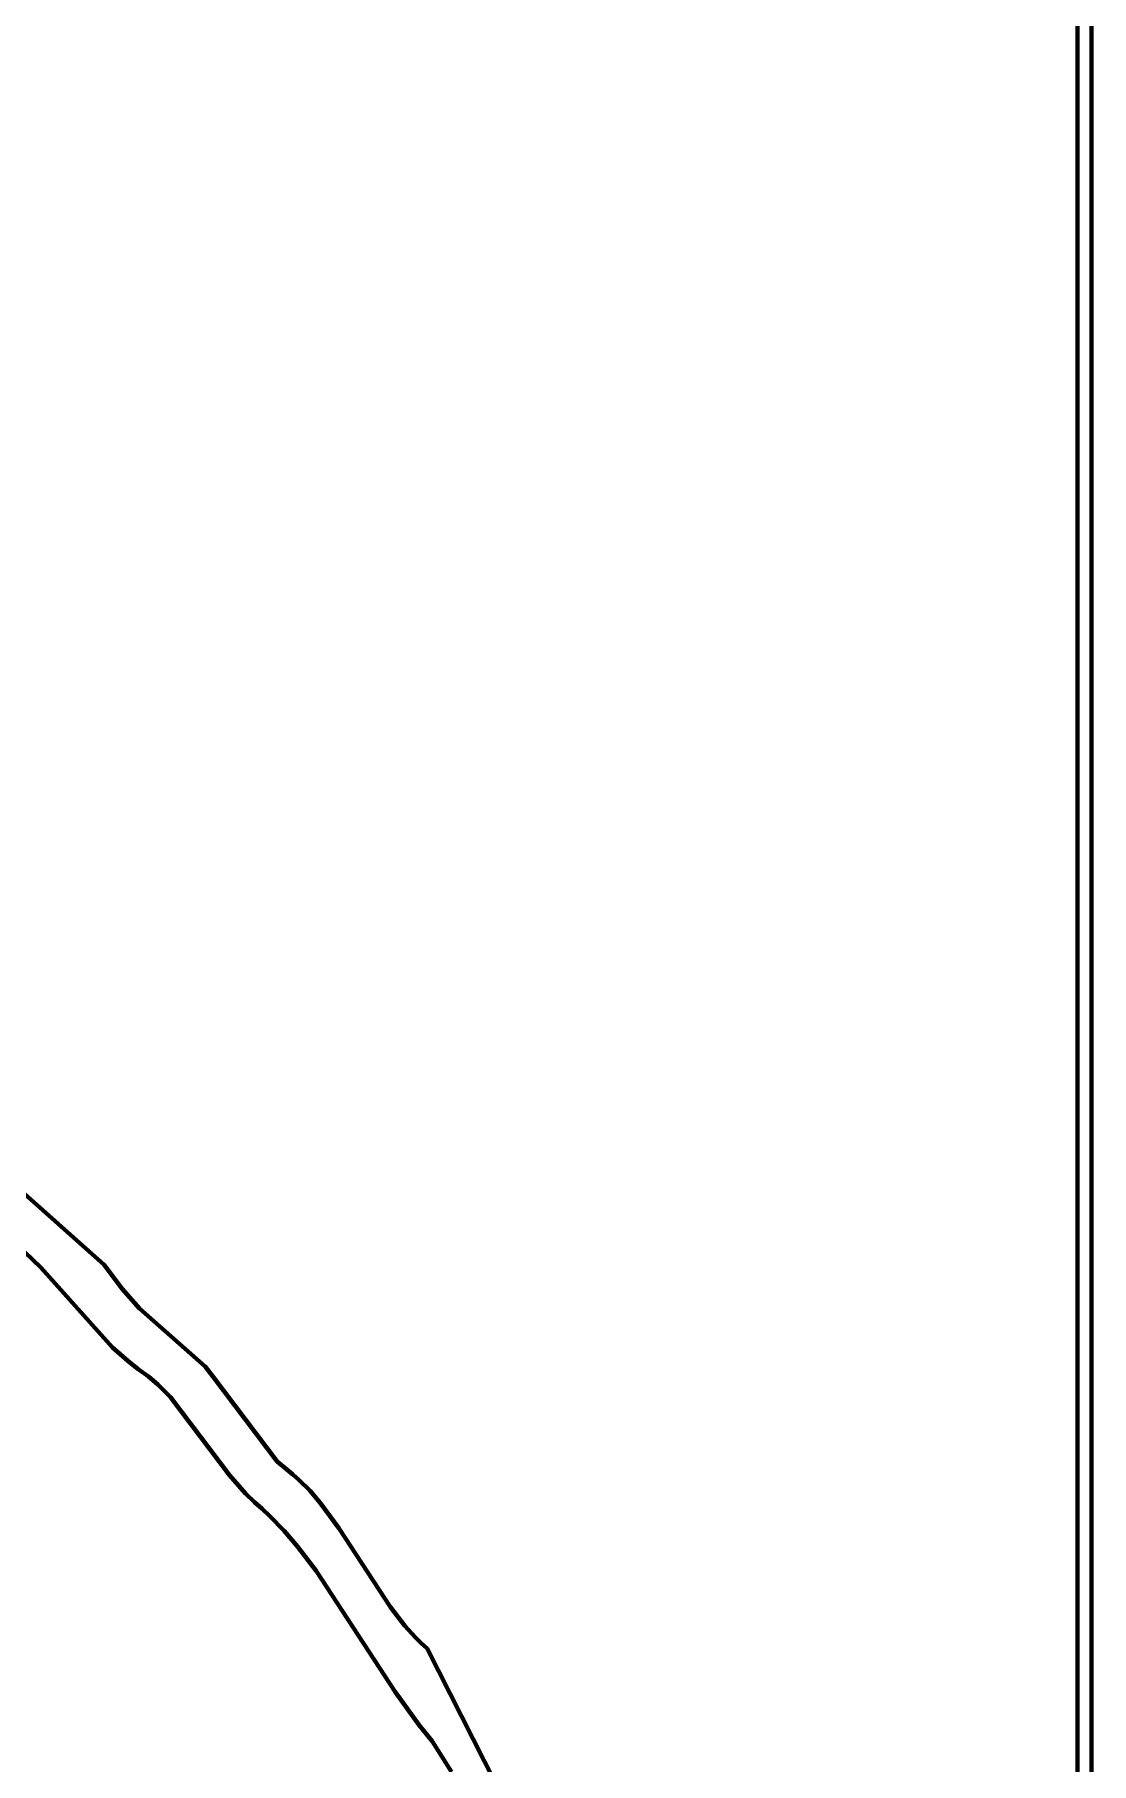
# Model space of a CAD drawing. Header units: millimetres. Extents: x 0 to 7.9, y 0 to 11.
# Drawn here: x 6.811 to 7.875, y 4.215 to 5.955 of the extents above; entities that cross this region are included whole.
import ezdxf

# ---------------------------------------------------------------- set-up
doc = ezdxf.new("R2010")
doc.units = ezdxf.units.MM
doc.layers.add('color#020202ff', color=7, linetype='CONTINUOUS', lineweight=100)
doc.layers.add('color#fefefeff', color=7, linetype='CONTINUOUS', lineweight=100)

msp = doc.modelspace()

# ---------------------------------------------------------------- linework, layer by layer
at = {"layer": 'color#020202ff'}
for p, q in [((7.875, 11.0278), (7.875, 0.2306)), ((7.861, 0.3889), (7.8611, 9.6806)), ((6.7731, 4.8126), (6.8812, 4.7164)), ((6.8175, 4.7138), (6.7931, 4.7371)), ((6.8812, 4.7164), (6.8996, 4.6922)), ((6.8898, 4.6333), (6.8175, 4.7138)), ((6.8996, 4.6922), (6.9169, 4.6724)), ((6.9169, 4.6724), (6.9829, 4.6141)), ((6.905, 4.6197), (6.8898, 4.6333)), ((6.9157, 4.6114), (6.905, 4.6197)), ((6.9258, 4.6041), (6.9157, 4.6114)), ((6.9829, 4.6141), (6.9911, 4.6037)), ((6.9352, 4.5961), (6.9258, 4.6041)), ((6.9481, 4.5831), (6.9352, 4.5961)), ((6.9911, 4.6037), (7.0555, 4.5184)), ((7.0074, 4.5046), (6.9481, 4.5831)), ((7.0555, 4.5184), (7.0652, 4.5105)), ((7.0652, 4.5105), (7.0714, 4.5054)), ((7.0237, 4.4862), (7.0074, 4.5046)), ((7.0714, 4.5054), (7.0774, 4.5)), ((7.0774, 4.5), (7.0886, 4.4888)), ((7.0327, 4.4777), (7.0237, 4.4862)), ((7.0405, 4.4707), (7.0327, 4.4777)), ((7.0886, 4.4888), (7.0989, 4.4769)), ((7.0989, 4.4769), (7.1176, 4.4515)), ((7.048, 4.4635), (7.0405, 4.4707)), ((7.0624, 4.4486), (7.048, 4.4635)), ((7.0759, 4.433), (7.0624, 4.4486)), ((7.1176, 4.4515), (7.1694, 4.3717)), ((7.0948, 4.4085), (7.0759, 4.433)), ((7.1742, 4.2868), (7.0948, 4.4085)), ((7.1694, 4.3717), (7.1841, 4.3531)), ((7.1841, 4.3531), (7.1947, 4.3414)), ((7.1947, 4.3414), (7.2004, 4.3358)), ((7.2004, 4.3358), (7.2063, 4.3303)), ((7.2063, 4.3303), (7.3142, 4.1178)), ((7.1984, 4.2532), (7.1742, 4.2868)), ((7.2114, 4.2371), (7.1984, 4.2532)), ((7.2309, 4.2061), (7.2114, 4.2371))]:
    msp.add_line(p, q, dxfattribs=at)
at = {"layer": 'color#fefefeff'}
for p, q in [((7.8611, 9.6806), (7.861, 0.3889)), ((6.8812, 4.7164), (6.7731, 4.8126)), ((6.7931, 4.7371), (6.8175, 4.7138)), ((6.8996, 4.6922), (6.8812, 4.7164)), ((6.8175, 4.7138), (6.8898, 4.6333)), ((6.9169, 4.6724), (6.8996, 4.6922)), ((6.9829, 4.6141), (6.9169, 4.6724)), ((6.8898, 4.6333), (6.905, 4.6197)), ((6.905, 4.6197), (6.9157, 4.6114)), ((6.9157, 4.6114), (6.9258, 4.6041)), ((6.9911, 4.6037), (6.9829, 4.6141)), ((6.9258, 4.6041), (6.9352, 4.5961)), ((6.9352, 4.5961), (6.9481, 4.5831)), ((7.0555, 4.5184), (6.9911, 4.6037)), ((6.9481, 4.5831), (7.0074, 4.5046)), ((7.0652, 4.5105), (7.0555, 4.5184)), ((7.0714, 4.5054), (7.0652, 4.5105)), ((7.0074, 4.5046), (7.0237, 4.4862)), ((7.0774, 4.5), (7.0714, 4.5054)), ((7.0886, 4.4888), (7.0774, 4.5)), ((7.0237, 4.4862), (7.0327, 4.4777)), ((7.0327, 4.4777), (7.0405, 4.4707)), ((7.0989, 4.4769), (7.0886, 4.4888)), ((7.1176, 4.4515), (7.0989, 4.4769)), ((7.0405, 4.4707), (7.048, 4.4635)), ((7.048, 4.4635), (7.0624, 4.4486)), ((7.0624, 4.4486), (7.0759, 4.433)), ((7.1694, 4.3717), (7.1176, 4.4515)), ((7.0759, 4.433), (7.0948, 4.4085)), ((7.0948, 4.4085), (7.1742, 4.2868)), ((7.1841, 4.3531), (7.1694, 4.3717)), ((7.1947, 4.3414), (7.1841, 4.3531)), ((7.2004, 4.3358), (7.1947, 4.3414)), ((7.2063, 4.3303), (7.2004, 4.3358)), ((7.3142, 4.1178), (7.2063, 4.3303)), ((7.1742, 4.2868), (7.1984, 4.2532)), ((7.1984, 4.2532), (7.2114, 4.2371)), ((7.2114, 4.2371), (7.2309, 4.2061))]:
    msp.add_line(p, q, dxfattribs=at)

doc.saveas('drawing.dxf')
